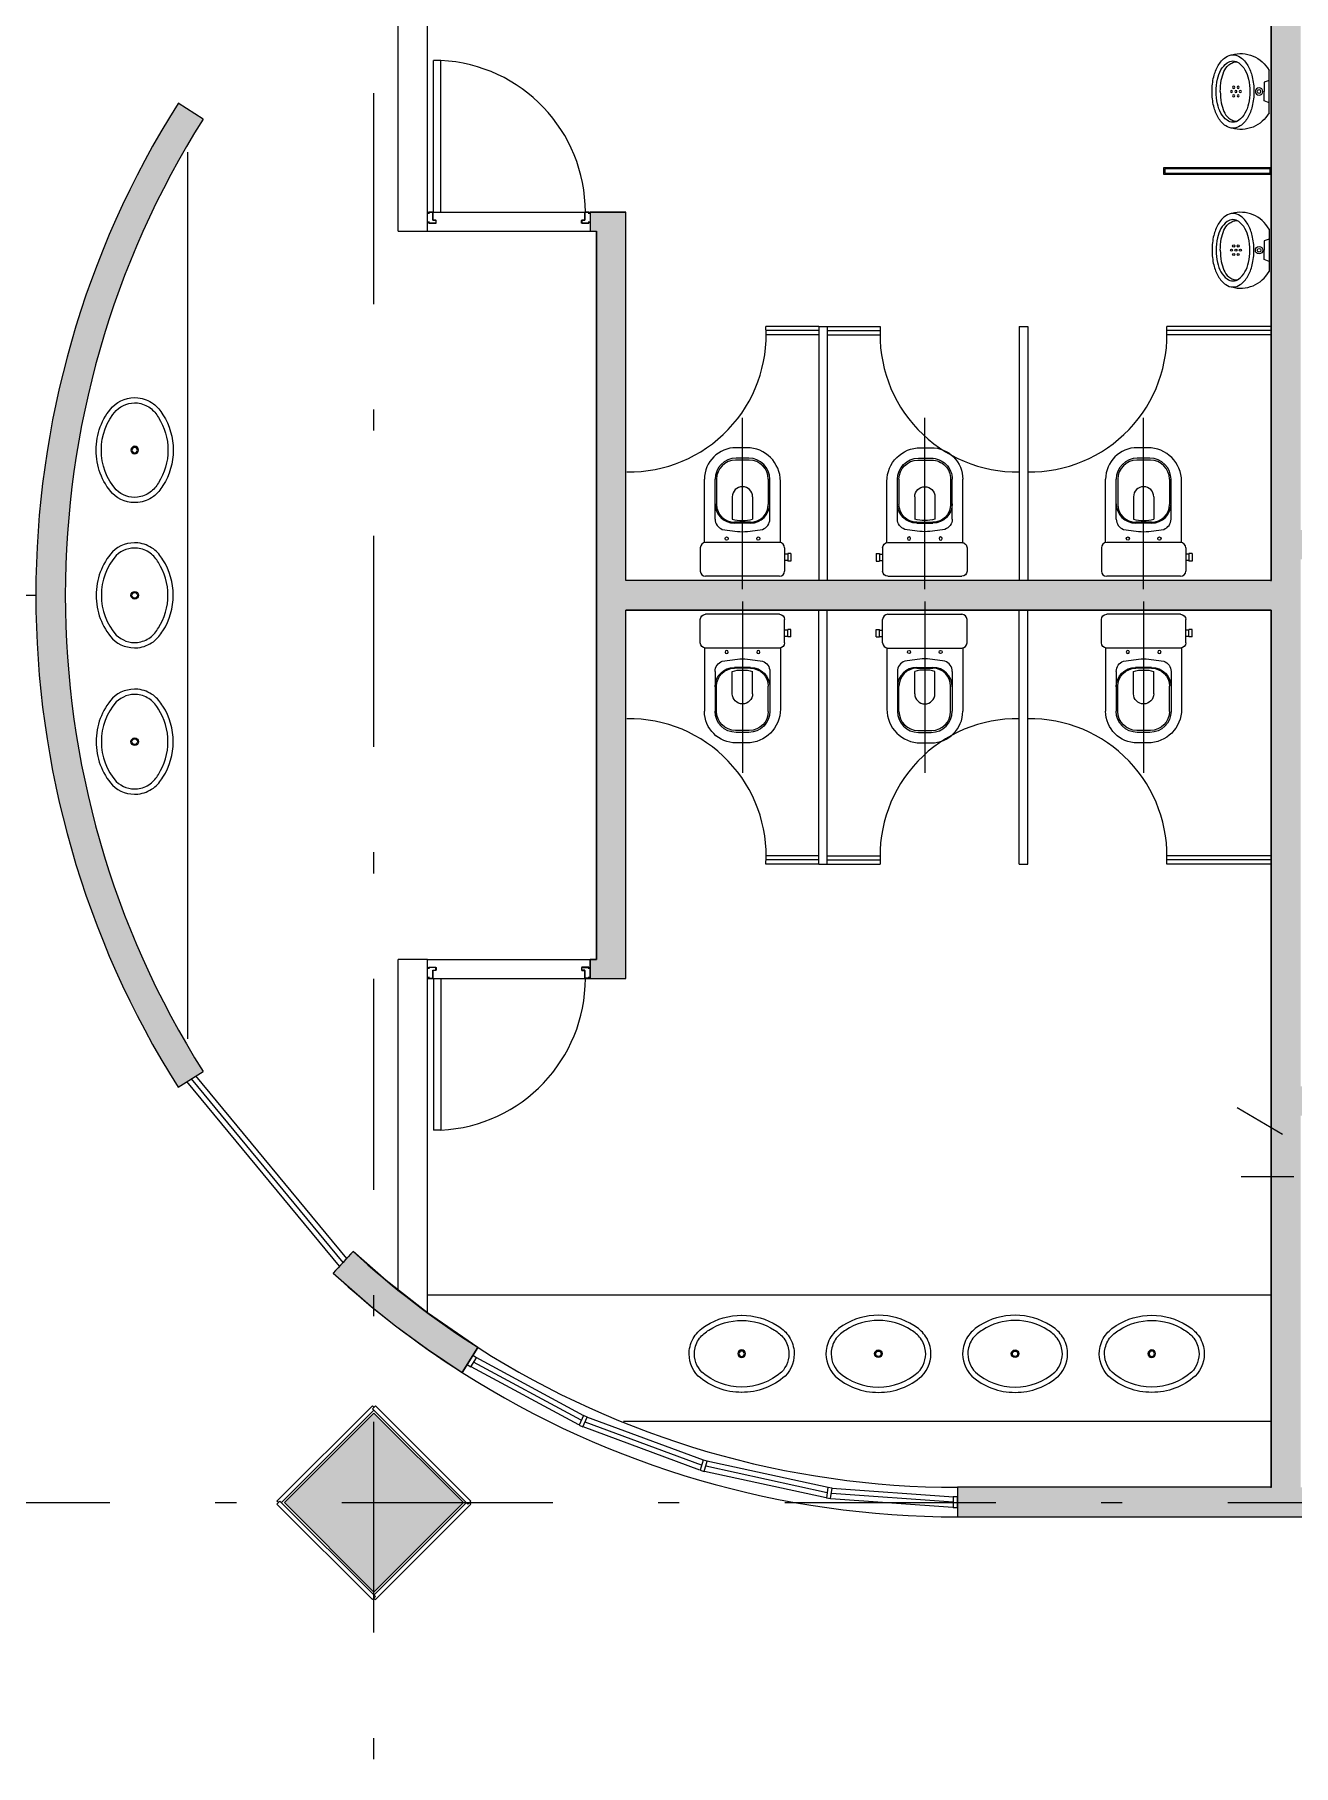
# Model space of a CAD drawing. Header units: millimetres. Extents: x 182 to 575, y -105 to 95.
# Drawn here: x 244.68 to 250.65, y -3.5 to 4.71 of the extents above; entities that cross this region are included whole.
import ezdxf

# ---------------------------------------------------------------- set-up
doc = ezdxf.new("R2010")
doc.units = ezdxf.units.MM
doc.header["$MEASUREMENT"] = 0
doc.linetypes.add('DASHDOT', pattern=[1, 0.5, -0.25, 0, -0.25])
doc.linetypes.add('DASHED2', pattern=[0.375, 0.25, -0.125])
for name, color, linetype in [('ALV_3', 3, 'Continuous'), ('base', 253, 'Continuous'), ('BR_EST', 2, 'Continuous'), ('CX', 1, 'Continuous'), ('EIXOS', 31, 'DASHDOT'), ('L_DECA', 7, 'Continuous'), ('SAN', 1, 'Continuous'), ('SANFINAL', 7, 'Continuous'), ('XR_BL2_AND_MON-REV15$0$MARMORE', 7, 'Continuous')]:
    doc.layers.add(name, color=color, linetype=linetype)

# ---------------------------------------------------------------- blocks, each defined once
blk = doc.blocks.new('XR_BL2_AND_MON-REV15$0$P50X50')
at = {"layer": 'base'}
blk.add_hatch(color=256, dxfattribs=at).paths.add_polyline_path([(0, -0.4243), (0.4243, 0), (0, 0.4243), (-0.4243, 0)])
at = {"layer": 'base', "linetype": 'ByBlock'}
blk.add_lwpolyline([(0, -0.4243), (0.4243, 0), (0, 0.4243), (-0.4243, 0)], close=True, dxfattribs=at)
blk = doc.blocks.new('XR_BL2_AND_MON-REV15$0$PILAR 60X60_45')
at = {"layer": 'base'}
blk.add_blockref('XR_BL2_AND_MON-REV15$0$P50X50', (0, 0), dxfattribs=at)
blk = doc.blocks.new('XR_BL2_AND_MON-REV15$0$P_M')
at = {"layer": 'XR_BL2_AND_MON-REV15$0$MARMORE'}
for p, q in [((-0.0071, 0.0354), (-0.4596, -0.4172)), ((0.0071, 0.0212), (-0.4455, -0.4313)), ((0.0071, 0.0212), (-0.0071, 0.0354)), ((0, 0.0283), (0.0071, 0.0354)), ((0.4384, -0.4243), (0, 0.0141)), ((-0.4525, -0.4243), (-0.4596, -0.4172)), ((-0.4525, -0.4243), (-0.4596, -0.4313)), ((-0.4596, -0.4313), (-0.0071, -0.8839)), ((-0.4525, -0.4243), (-0.4455, -0.4313)), ((-0.4384, -0.4243), (0, -0.8627)), ((-0.0071, -0.8697), (0.4455, -0.4172)), ((0.4455, -0.4172), (0.4596, -0.4313)), ((0.4525, -0.4243), (0.4596, -0.4172)), ((-0.0071, -0.8697), (0.0071, -0.8839)), ((0, -0.8768), (-0.0071, -0.8839))]:
    blk.add_line(p, q, dxfattribs=at)
for points in [[(0.4596, -0.4172), (0.0071, 0.0354)], [(0.0071, -0.8839), (0.4596, -0.4313)]]:
    blk.add_lwpolyline(points, dxfattribs=at)
blk = doc.blocks.new('Cuba01_pl')
at = {"layer": 'SAN'}
for radius in [0.018, 0.013]:
    blk.add_circle((0, 0), radius, dxfattribs=at)
at = {"layer": 'SANFINAL'}
for centre, radius, start, end in [((-0.0022, -0.1243), 0.3068, 89.5504, 122.73751), ((0.0022, -0.1243), 0.3068, 57.26249, 90.4496), ((-0.0906, -0.0037), 0.1589, 144.52318, 173.17666), ((-0.0706, -0.0303), 0.1909, 120.72503, 141.48411), ((-0.0706, -0.0303), 0.1659, 120.57547, 141.25329), ((-0.0022, -0.1243), 0.2818, 89.5504, 122.82801), ((0.0022, -0.1243), 0.2818, 57.17199, 90.4496), ((0.0706, -0.0303), 0.1659, 38.74671, 59.42453), ((0.0706, -0.0303), 0.1909, 38.51589, 59.27497), ((0.0906, -0.0037), 0.1589, 6.82334, 35.47682), ((-0.0974, 0.0005), 0.1517, 174.45244, 224.38195), ((-0.0974, 0.0005), 0.1267, 174.57802, 224.00207), ((-0.0906, -0.0037), 0.1339, 144.80474, 173.05731), ((0.0974, 0.0005), 0.1267, 315.99793, 5.42198), ((0.0906, -0.0037), 0.1339, 6.94269, 35.19526), ((0.0974, 0.0005), 0.1517, 315.61805, 5.54756), ((-0.0024, 0.1229), 0.3059, 228.32438, 270.48382), ((-0.0024, 0.1229), 0.2809, 228.50405, 270.48382), ((0.0024, 0.1229), 0.3059, 269.51618, 311.67562), ((0.0024, 0.1229), 0.2809, 269.51618, 311.49595)]:
    blk.add_arc(centre, radius, start, end, dxfattribs=at)
blk = doc.blocks.new('VOG13')
at = {"layer": 'L_DECA'}
for p, q in [((-20, -15), (-20, -4)), ((-17.5, -1.5), (17.5, -1.5)), ((20, -15), (20, -4)), ((-23, -8.75), (-21.5, -8.75)), ((-23, -12.25), (-23, -8.75)), ((-23, -12.25), (-21.5, -12.25)), ((-21.5, -12.25), (-21.5, -8.75)), ((-21.5, -9), (-20, -9)), ((-21.5, -12), (-20, -12)), ((-18, -17.45), (-18, -46.5)), ((-17.5, -17.5), (17.5, -17.5)), ((18, -17.45), (18, -47.5)), ((-2, -62.5), (3, -62.5))]:
    blk.add_line(p, q, dxfattribs=at)
at = {"layer": 'L_DECA', "color": 1}
for p, q in [((-13, -28.63), (-13, -35.9)), ((-4.8, -39.2), (-4.8, -28.61)), ((-3.8, -26.7), (3.8, -26.7)), ((-3.75, -27.1), (3.75, -27.1)), ((4.8, -39.2), (4.8, -28.61)), ((13, -28.63), (13, -35.9)), ((-13, -35.9), (-13, -47.5)), ((-12.25, -47.6), (-12.25, -35.6)), ((12.25, -47.6), (12.25, -35.6)), ((13, -35.9), (13, -47.5)), ((-3.25, -56.6), (3.25, -56.6)), ((-3, -57.5), (3, -57.5))]:
    blk.add_line(p, q, dxfattribs=at)
for centre in [(-7.5, -19.4), (7.5, -19.4)]:
    blk.add_circle(centre, 0.75, dxfattribs=at)
at = {"layer": 'L_DECA'}
for centre, radius, start, end in [((-17.5, -4), 2.5, 90, 180), ((17.5, -4), 2.5, 0, 90), ((-17.5, -15), 2.5, 180, 270), ((17.5, -15), 2.5, 270, 0), ((-2, -46.5), 16, 180, 270), ((3, -47.5), 15, 270, 0)]:
    blk.add_arc(centre, radius, start, end, dxfattribs=at)
at = {"layer": 'L_DECA', "color": 1}
for centre, radius, start, end in [((-7.81, -28.67), 5.19, 109.37837, 179.5279), ((5.57, -107.06), 84.64, 93.7724, 100.27879), ((-5.57, -107.06), 84.64, 79.72121, 86.2276), ((7.81, -28.67), 5.19, 0.4721, 70.62163), ((-3.8, -35.9), 9.2, 90, 180), ((-3.75, -35.6), 8.5, 90, 180), ((-0.88, -40.32), 12.35, 85.90745, 108.49787), ((0.88, -40.32), 12.35, 71.50213, 94.09255), ((3.75, -35.6), 8.5, 0, 90), ((3.8, -35.9), 9.2, 0, 90), ((0, -39.2), 4.8, 180, 0), ((-3, -47.5), 10, 180, 270), ((-3.25, -47.6), 9, 180, 270), ((3, -47.5), 10, 270, 0), ((3.25, -47.6), 9, 270, 0)]:
    blk.add_arc(centre, radius, start, end, dxfattribs=at)
blk = doc.blocks.new('MIC01')
at = {"layer": 'L_DECA'}
blk.add_line((-10.02, 0), (10.02, 0), dxfattribs=at)
at = {"layer": 'L_DECA', "color": 1}
for p, q in [((-5.3, 0), (-4.46, -2.23)), ((5.3, 0), (4.46, -2.23)), ((-4.46, -2.23), (0, -2.23)), ((4.46, -2.23), (0, -2.23))]:
    blk.add_line(p, q, dxfattribs=at)
for points in [[(0, -7.14, 0.058109), (-7, -7.96, 0.07175), (-12.32, -10.05, 0.106494), (-16.29, -13.62, 0.158235), (-17.42, -17.09, 0.158235)], [(17.42, -17.09, 0.158235), (16.29, -13.62, 0.106494), (12.32, -10.05, 0.07175), (7, -7.96, 0.058109), (0, -7.14, 0.058109)], [(0, -23.1, -0.04416), (-5.38, -22.61, -0.058504), (-9.44, -21.37, -0.100522), (-12.62, -19.12, -0.041446), (-13.74, -17.18, -0.101301), (-14.11, -15.34, -0.003595), (-14.1, -15.13)], [(0, -23.1, 0.04416), (5.38, -22.61, 0.058504), (9.44, -21.37, 0.100522), (12.62, -19.12, 0.041446), (13.74, -17.18, 0.101301), (14.11, -15.34, 0.003595), (14.1, -15.13)]]:
    blk.add_lwpolyline(points, format="xyb", dxfattribs=at)
blk.add_lwpolyline([(0, -9.04, 0.056411), (-5.85, -9.7, 0.070161), (-10.28, -11.4, 0.106104), (-13.61, -14.3, 0.161988), (-14.53, -17.09, 0.161988), (-13.61, -19.87, 0.106104), (-10.28, -22.77, 0.070161), (-5.85, -24.47, 0.056411), (0, -25.13, 0.056411), (5.85, -24.47, 0.070161), (10.28, -22.77, 0.106104), (13.61, -19.87, 0.161988), (14.53, -17.09, 0.161988), (13.61, -14.3, 0.106104), (10.28, -11.4, 0.070161), (5.85, -9.7, 0.056411)], format="xyb", close=True, dxfattribs=at)
at = {"layer": 'L_DECA'}
blk.add_lwpolyline([(-17.42, -17.09, 0.158235), (-16.29, -20.55, 0.106494), (-12.32, -24.12, 0.07175), (-7, -26.21, 0.058109), (0, -27.03, 0.058109), (7, -26.21, 0.07175), (12.32, -24.12, 0.106494), (16.29, -20.55, 0.158235), (17.42, -17.09, 0.158235)], format="xyb", dxfattribs=at)
at = {"layer": 'L_DECA', "color": 1}
for centre, radius in [((0, -4.71), 1.76), ((0, -4.71), 0.844), ((-2.01, -14.63), 0.51), ((-2.01, -16.74), 0.51), ((0, -13.57), 0.51), ((0, -15.69), 0.51), ((2.01, -14.63), 0.51), ((2.01, -16.74), 0.51), ((0, -17.8), 0.51)]:
    blk.add_circle(centre, radius, dxfattribs=at)
at = {"layer": 'L_DECA'}
for centre, start, end in [((-2.62, -13.48), 118.79794, 195.90693), ((2.62, -13.48), 344.09307, 61.20206)]:
    blk.add_arc(centre, 15.38, start, end, dxfattribs=at)

msp = doc.modelspace()

# ---------------------------------------------------------------- hatches: boundary and pattern name
at = {"layer": 'base'}
for points in [[(247.4858, 2.1191), (247.4858, 3.866), (247.3158, 3.866), (247.3158, 3.776), (247.3458, 3.776), (247.3458, 0.3223), (247.3158, 0.3223), (247.3158, 0.2323), (247.4858, 0.2323), (247.4858, 1.9791), (250.5455, 1.9791), (250.5455, -2.1809), (249.0579, -2.1809), (249.0579, -2.3209), (250.7355, -2.3209), (250.7355, -2.1809), (250.6855, -2.1809), (250.6855, -0.4191), (252.4458, -0.4191), (252.4458, -1.9216), (252.5408, -1.8266), (252.6358, -1.9216), (252.6358, 2.3591), (251.5355, 2.3591), (251.5355, 2.2191), (252.4458, 2.2191), (252.4458, -0.2791), (250.6855, -0.2791), (250.6855, 2.2191), (250.7355, 2.2191), (250.7355, 2.3591), (250.6855, 2.3591), (250.6855, 6.2791), (252.1866, 6.2791), (252.1166, 6.3491), (252.1866, 6.4191), (249.0579, 6.4191), (249.0579, 6.2791), (250.5455, 6.2791), (250.5455, 2.1191)], [(245.3626, -0.2837), (245.481, -0.209, -0.289245), (245.481, 4.3072), (245.3627, 4.382, 0.289245)], [(246.7095, -1.6363), (246.7846, -1.5182), (246.5453, -1.3538), (246.3487, -1.1995), (246.1927, -1.0627), (246.0979, -1.1658), (246.2742, -1.3195), (246.3933, -1.4145), (246.5454, -1.5264)]]:
    msp.add_hatch(color=256, dxfattribs=at).paths.add_polyline_path(points)

# ---------------------------------------------------------------- linework, layer by layer
at = {"color": 0}
msp.add_line((246.6087, 4.5851, 195.166), (246.5737, 4.5851, 195.166), dxfattribs=at)
at = {"layer": 'ALV_3'}
msp.add_line((246.7846, -1.5182, 195.166), (246.7095, -1.6363, 195.2726), dxfattribs=at)
at = {"layer": 'base'}
for p, q in [((250.5455, 2.1166, 195.166), (250.5455, 6.2766, 195.166)), ((246.5458, 3.776, 195.166), (246.5458, 5.4524, 195.166)), ((246.4058, 3.776, 195.166), (246.4058, 5.3445, 195.166)), ((246.5737, 3.866, 195.166), (246.5737, 4.5851, 195.166)), ((246.6087, 3.866, 195.166), (246.6087, 4.5851, 195.166)), ((245.481, 4.3072, 195.166), (245.3627, 4.382, 195.166)), ((245.4078, 4.1512), (245.4078, -0.0547)), ((246.5458, 3.866, 195.166), (247.3158, 3.866, 195.1659)), ((246.5737, 3.866, 195.166), (246.6087, 3.866, 195.166)), ((247.3158, 3.866, 195.166), (247.4858, 3.866, 195.166)), ((247.3158, 3.866, 195.166), (247.3158, 3.776, 195.166)), ((247.4858, 2.1191, 195.166), (247.4858, 3.866, 195.1659)), ((246.4058, 3.776, 195.166), (246.5458, 3.776, 195.166)), ((246.5458, 3.776, 195.166), (247.3158, 3.776, 195.1659)), ((247.3158, 3.776, 195.166), (247.3458, 3.776, 195.166)), ((247.3458, 0.3223, 195.166), (247.3458, 3.776, 195.1659)), ((248.4008, 3.3241, 23.7364), (248.1496, 3.3241, 17.1105)), ((248.4008, 3.3041, 23.7364), (248.1505, 3.3041, 17.1348)), ((248.4008, 3.2841, 23.7364), (248.1508, 3.2841, 17.143)), ((248.4008, 3.3241, 23.7364), (248.4008, 2.1241, 23.7364)), ((248.4008, 3.3241, 23.7364), (248.4408, 3.3241, 23.7364)), ((248.4408, 3.3241, 23.7364), (248.6921, 3.3241, 17.1105)), ((248.4408, 3.3241, 23.7364), (248.4408, 2.1241, 23.7364)), ((248.4408, 3.3041, 23.7364), (248.6911, 3.3041, 17.1348)), ((248.4408, 3.2841, 23.7364), (248.6908, 3.2841, 17.143)), ((249.3508, 3.3241, 23.7364), (249.3508, 2.1241, 23.7364)), ((249.3508, 3.3241, 23.7364), (249.3908, 3.3241, 23.7364)), ((249.3908, 3.3241, 23.7364), (249.3908, 2.1241, 23.7364)), ((250.5405, 3.3241, -67.5366), (250.05, 3.3241, -80.4725)), ((250.5405, 3.3041, -67.5366), (250.0509, 3.3041, -80.4481)), ((250.5405, 3.2841, -67.5366), (250.0512, 3.2841, -80.44)), ((250.5455, 2.1191, 195.166), (247.4858, 2.1191, 195.166)), ((242.6566, 2.0491, 172.2889), (244.6879, 2.0491, 195.166)), ((250.5455, 1.9791, 195.166), (247.4858, 1.9791, 195.166)), ((247.4858, 0.2323, 195.166), (247.4858, 1.9791, 195.166)), ((248.4008, 0.7741, 23.7364), (248.4008, 1.9741, 23.7364)), ((248.4408, 0.7741, 23.7364), (248.4408, 1.9741, 23.7364)), ((249.3508, 0.7741, 23.7364), (249.3508, 1.9741, 23.7364)), ((249.3908, 0.7741, 23.7364), (249.3908, 1.9741, 23.7364)), ((250.5455, -2.1834, 195.166), (250.5455, 1.9766, 195.166)), ((248.4008, 0.7741, 23.7364), (248.1496, 0.7741, 17.1105)), ((248.4008, 0.7941, 23.7364), (248.1505, 0.7941, 17.1348)), ((248.4008, 0.8141, 23.7364), (248.1508, 0.8141, 17.143)), ((248.4008, 0.7741, 23.7364), (248.4408, 0.7741, 23.7364)), ((248.4408, 0.8141, 23.7364), (248.6908, 0.8141, 17.143)), ((248.4408, 0.7941, 23.7364), (248.6911, 0.7941, 17.1348)), ((248.4408, 0.7741, 23.7364), (248.6921, 0.7741, 17.1105)), ((249.3508, 0.7741, 23.7364), (249.3908, 0.7741, 23.7364)), ((250.5405, 0.7741, -67.5366), (250.05, 0.7741, -80.4725)), ((250.5405, 0.7941, -67.5366), (250.0509, 0.7941, -80.4481)), ((250.5405, 0.8141, -67.5366), (250.0512, 0.8141, -80.44)), ((246.5458, 0.3223, 195.166), (246.4058, 0.3223, 195.166)), ((246.4058, -1.2462, -230.0812), (246.4058, 0.3223, 195.166)), ((246.5458, -1.3542, -230.0812), (246.5458, 0.3223, 195.166)), ((246.5458, 0.3223, 195.166), (247.3158, 0.3223, 195.1659)), ((247.3158, 0.2323, 195.166), (247.3158, 0.3223, 195.166)), ((247.3158, 0.3223, 195.166), (247.3458, 0.3223, 195.166)), ((246.5458, 0.2323, 195.166), (247.3158, 0.2323, 195.1659)), ((246.5737, 0.2323, 195.166), (246.5737, -0.4869, 195.166)), ((246.5737, 0.2323, 195.166), (246.6087, 0.2323, 195.166)), ((246.6087, 0.2323, 195.166), (246.6087, -0.4869, 195.166)), ((247.3158, 0.2323, 195.166), (247.4858, 0.2323, 195.166)), ((245.3626, -0.2837, 195.166), (245.481, -0.209, 195.166)), ((246.1452, -1.1142, 195.166), (245.4259, -0.2438, 195.166)), ((246.1623, -1.0956, 195.166), (245.4472, -0.2303, 195.166)), ((246.1282, -1.1327, 195.166), (245.4046, -0.2572, 195.166)), ((246.6087, -0.4869, 195.166), (246.5737, -0.4869, 195.166)), ((246.5458, -1.2677, 197.502), (250.5405, -1.2677, 197.502)), ((246.5905, -1.2677, 197.502), (249.3508, -1.2677, 197.502)), ((247.2622, -1.8852, 195.2193), (246.7522, -1.6098, 195.2193)), ((247.274, -1.8632, 195.2193), (246.764, -1.5878, 195.2193)), ((247.2859, -1.8412, 195.2193), (246.7759, -1.5658, 195.2193)), ((247.8451, -2.0759, 195.2193), (247.2923, -1.8713, 195.2193)), ((247.8538, -2.0524, 195.2193), (247.301, -1.8479, 195.2193)), ((247.474, -1.8677, 197.502), (249.3508, -1.8677, 197.502)), ((247.8364, -2.0993, 195.2193), (247.2837, -1.8947, 195.2193)), ((248.4349, -2.231, 195.201), (247.859, -2.1057, 195.2193)), ((248.4402, -2.2066, 195.201), (247.8643, -2.0813, 195.2193)), ((248.4455, -2.1822, 195.201), (247.8697, -2.0569, 195.2193)), ((248.46, -2.2093, 195.201), (249.0379, -2.2502, 191.9406)), ((248.4618, -2.1844, 195.201), (249.0397, -2.2253, 191.9406)), ((250.5455, -2.1809, 195.166), (249.0579, -2.1809, 195.166)), ((249.0579, -2.1809, 292.7495), (249.0579, -2.3209, 292.7495)), ((248.4582, -2.2343, 195.201), (249.0361, -2.2751, 191.9406)), ((249.0579, -2.3209, 195.166), (250.7355, -2.3209, 195.166))]:
    msp.add_line(p, q, dxfattribs=at)
at = {"layer": 'base', "color": 0}
msp.add_line((247.474, -1.8677, 197.502), (250.5405, -1.8677, 197.502), dxfattribs=at)
at = {"layer": 'base', "elevation": 195.166}
msp.add_lwpolyline([(252.1866, 6.4191), (249.0579, 6.4191), (249.0579, 6.2791), (250.5455, 6.2791), (250.5455, 2.1191), (247.4858, 2.1191), (247.4858, 3.866), (247.3158, 3.866), (247.3158, 3.776), (247.3458, 3.776), (247.3458, 0.3223), (247.3158, 0.3223), (247.3158, 0.2323), (247.4858, 0.2323), (247.4858, 1.9791), (250.5455, 1.9791), (250.5455, -2.1809), (249.0579, -2.1809), (249.0579, -2.3209), (250.7355, -2.3209)], dxfattribs=at)
at = {"layer": 'base'}
for points, elevation in [([(250.0355, 4.0466), (250.5455, 4.0466), (250.5455, 4.0766), (250.0355, 4.0766)], 195.166), ([(250.0405, 4.0516), (250.5405, 4.0516), (250.5405, 4.0716), (250.0405, 4.0716)], 195.166), ([(246.7095, -1.6363), (246.7846, -1.5182), (246.5453, -1.3538), (246.3487, -1.1995), (246.1927, -1.0627), (246.0979, -1.1658), (246.2742, -1.3195), (246.3933, -1.4145), (246.5454, -1.5264)], 195.2726), ([(247.3024, -1.8484), (247.2841, -1.8404), (247.264, -1.8861), (247.2823, -1.8942)], 195.2193), ([(247.8711, -2.0572), (247.8518, -2.0518), (247.8383, -2.0999), (247.8576, -2.1054)], 195.2193), ([(248.4634, -2.1846), (248.4436, -2.1818), (248.4368, -2.2314), (248.4566, -2.2341)], 195.201), ([(249.0579, -2.2259), (249.0379, -2.2259), (249.0379, -2.2759), (249.0579, -2.2759)], 0.0006), ([(249.0579, -2.2259), (249.0379, -2.2259), (249.0379, -2.2759), (249.0579, -2.2759)], 0.0006)]:
    msp.add_lwpolyline(points, close=True, dxfattribs=dict(at, elevation=elevation))
at = {"layer": 'base', "elevation": 195.166}
for points in [[(246.5842, 3.813, 0.414214), (246.5858, 3.8146), (246.5858, 3.8264, 0.414214), (246.5842, 3.828), (246.5716, 3.828, -0.414214), (246.5708, 3.8288), (246.5708, 3.8644, 0.414214), (246.5692, 3.866), (246.5524, 3.866, 0.414214), (246.5508, 3.8644), (246.5508, 3.858), (246.5516, 3.858), (246.5516, 3.8644, -0.414214), (246.5524, 3.8652), (246.5692, 3.8652, -0.414214), (246.57, 3.8644), (246.57, 3.8288, 0.414214), (246.5716, 3.8272), (246.5842, 3.8272, -0.414214), (246.585, 3.8264), (246.585, 3.8146, -0.414214), (246.5842, 3.8138), (246.5524, 3.8138, -0.414214), (246.5516, 3.8146), (246.5516, 3.821), (246.5508, 3.821), (246.5508, 3.8146, 0.414214), (246.5524, 3.813)], [(246.5842, 0.2853, -0.414214), (246.5858, 0.2837), (246.5858, 0.2719, -0.414214), (246.5842, 0.2703), (246.5716, 0.2703, 0.414214), (246.5708, 0.2695), (246.5708, 0.2339, -0.414214), (246.5692, 0.2323), (246.5524, 0.2323, -0.414214), (246.5508, 0.2339), (246.5508, 0.2403), (246.5516, 0.2403), (246.5516, 0.2339, 0.414214), (246.5524, 0.2331), (246.5692, 0.2331, 0.414214), (246.57, 0.2339), (246.57, 0.2695, -0.414214), (246.5716, 0.2711), (246.5842, 0.2711, 0.414214), (246.585, 0.2719), (246.585, 0.2837, 0.414214), (246.5842, 0.2845), (246.5524, 0.2845, 0.414214), (246.5516, 0.2837), (246.5516, 0.2773), (246.5508, 0.2773), (246.5508, 0.2837, -0.414214), (246.5524, 0.2853)]]:
    msp.add_lwpolyline(points, format="xyb", close=True, dxfattribs=at)
at = {"layer": 'base'}
for points in [[(247.2774, 3.813, -0.414214), (247.2758, 3.8146), (247.2758, 3.8264, -0.414214), (247.2774, 3.828), (247.29, 3.828, 0.414214), (247.2908, 3.8288), (247.2908, 3.8644, -0.414214), (247.2924, 3.866), (247.3092, 3.866, -0.414214), (247.3108, 3.8644), (247.3108, 3.858), (247.31, 3.858), (247.31, 3.8644, 0.414214), (247.3092, 3.8652), (247.2924, 3.8652, 0.414214), (247.2916, 3.8644), (247.2916, 3.8288, -0.414214), (247.29, 3.8272), (247.2774, 3.8272, 0.414214), (247.2766, 3.8264), (247.2766, 3.8146, 0.414214), (247.2774, 3.8138), (247.3092, 3.8138, 0.414214), (247.31, 3.8146), (247.31, 3.821), (247.3108, 3.821), (247.3108, 3.8146, -0.414214), (247.3092, 3.813)], [(247.2774, 0.2853, 0.414214), (247.2758, 0.2837), (247.2758, 0.2719, 0.414214), (247.2774, 0.2703), (247.29, 0.2703, -0.414214), (247.2908, 0.2695), (247.2908, 0.2339, 0.414214), (247.2924, 0.2323), (247.3092, 0.2323, 0.414214), (247.3108, 0.2339), (247.3108, 0.2403), (247.31, 0.2403), (247.31, 0.2339, -0.414214), (247.3092, 0.2331), (247.2924, 0.2331, -0.414214), (247.2916, 0.2339), (247.2916, 0.2695, 0.414214), (247.29, 0.2711), (247.2774, 0.2711, -0.414214), (247.2766, 0.2719), (247.2766, 0.2837, -0.414214), (247.2774, 0.2845), (247.3092, 0.2845, -0.414214), (247.31, 0.2837), (247.31, 0.2773), (247.3108, 0.2773), (247.3108, 0.2837, 0.414214), (247.3092, 0.2853)]]:
    msp.add_lwpolyline(points, format="xyb", close=True, dxfattribs=at)
at = {"layer": 'base', "ltscale": 0.2, "elevation": 84.8405}
for points in [[(248.0384, 2.0782), (248.0384, 2.4051), (248.0384, 2.8902)], [(248.9032, 2.0782), (248.9032, 2.4051), (248.9032, 2.8902)], [(249.9406, 2.0782), (249.9406, 2.4051), (249.9406, 2.8902)], [(248.0384, 2.02), (248.0384, 1.6932), (248.0384, 1.208)], [(248.9032, 2.02), (248.9032, 1.6932), (248.9032, 1.208)], [(249.9406, 2.02), (249.9406, 1.6932), (249.9406, 1.208)]]:
    msp.add_lwpolyline(points, dxfattribs=at)
at = {"layer": 'base'}
for centre, radius, start, end in [((246.5737, 3.866, 195.166), 0.72, 0, 87.21369), ((249.0579, 2.0491, 195.166), 4.37, 147.73536, 212.26442), ((249.0579, 2.0491, 195.166), 4.23, 147.73536, 212.26442), ((247.5008, 3.2841), 0.65, 269.11849, 3.52812), ((249.3408, 3.2841), 0.65, 176.47188, 270.88151), ((249.4012, 3.2841, -97.583), 0.65, 269.11849, 3.52812), ((247.5008, 0.8141), 0.65, 356.47188, 90.88151), ((249.3408, 0.8141), 0.65, 89.11849, 183.52812), ((249.4012, 0.8141, -97.583), 0.65, 356.47188, 90.88151), ((246.5737, 0.2323, 195.166), 0.72, 272.78631, 0), ((261.6863, -15.4229, 195.166), 21.125, 137.17428, 137.554), ((249.0561, 2.0471, 195.1659), 4.2273, 227.36221, 237.4978), ((249.0648, 2.0573, 195.2726), 4.3807, 227.37033, 237.4759), ((249.058, 2.0497, 195.166), 4.2306, 237.49649, 269.99898), ((249.0553, 2.0405, 195.2726), 4.3614, 237.46205, 270.03449)]:
    msp.add_arc(centre, radius, start, end, dxfattribs=at)
at = {"layer": 'BR_EST', "linetype": 'DASHED2'}
for p, q in [((250.3836, -0.3791, 1176.0159), (251.2838, -0.9075, 1176.0159)), ((251.0274, -0.7088, -736.1673), (250.3462, -0.7088, -736.1673))]:
    msp.add_line(p, q, dxfattribs=at)
at = {"layer": 'CX', "color": 1, "elevation": 195.2193}
msp.add_lwpolyline([(246.7772, -1.5666), (246.7603, -1.556), (246.7338, -1.5985), (246.7508, -1.609)], close=True, dxfattribs=at)
msp.add_lwpolyline([(246.7772, -1.5666), (246.7603, -1.556), (246.7338, -1.5985), (246.7508, -1.609)], close=True, dxfattribs=at)
at = {"layer": 'EIXOS', "linetype": 'DASHDOT', "ltscale": 2}
for p, q in [((246.2908, -4.9696), (246.2908, 11.8133)), ((241.9392, -2.2534), (288.455, -2.2534))]:
    msp.add_line(p, q, dxfattribs=at)

# ---------------------------------------------------------------- block references
at = {"layer": 'base', "rotation": 270}
for p, xscale, yscale, zscale in [((250.5351, 4.4379, 57.3467), -0.01000000000021828, 0.009999999999763531, 0.009999999999990905), ((250.5351, 3.6854, 57.3467), 0.01000000000021828, 0.01000000000021828, 0.01000000000021828)]:
    msp.add_blockref('MIC01', p, dxfattribs=dict(at, xscale=xscale, yscale=yscale, zscale=zscale))
at = {"layer": 'base', "xscale": -1, "rotation": 270}
msp.add_blockref('Cuba01_pl', (245.157, 2.7375, 195.166), dxfattribs=at)
at = {"layer": 'base', "extrusion": (0, 0, -1), "yscale": 0.01000000000021828, "rotation": 180}
for p, xscale, zscale in [((-248.0384, 2.1241, -84.8405), -0.01000000000021828, -0.01000000000021828), ((-248.9032, 2.1241, -84.8405), 0.01000000000021828, -0.009999999999990905), ((-249.9406, 2.1241, -84.8405), -0.01000000000021828, -0.01000000000021828)]:
    msp.add_blockref('VOG13', p, dxfattribs=dict(at, xscale=xscale, zscale=zscale))
at = {"layer": 'base'}
for name, p, rotation in [('Cuba01_pl', (245.157, 2.0491, 195.166), 270), ('Cuba01_pl', (245.157, 1.3549, 195.166), 270), ('XR_BL2_AND_MON-REV15$0$P_M', (245.8666, -2.2534), 89.99999999999999), ('XR_BL2_AND_MON-REV15$0$PILAR 60X60_45', (246.2908, -2.2534), 89.99999999999999)]:
    msp.add_blockref(name, p, dxfattribs=dict(at, rotation=rotation))
at = {"layer": 'base', "extrusion": (0, 0, -1), "yscale": 0.01000000000021828}
for p, xscale, zscale in [((-248.0384, 1.9741, -84.8405), 0.01000000000021828, -0.009999999999990905), ((-248.9032, 1.9741, -84.8405), -0.01000000000021828, -0.01000000000021828), ((-249.9406, 1.9741, -84.8405), 0.01000000000021828, -0.009999999999990905)]:
    msp.add_blockref('VOG13', p, dxfattribs=dict(at, xscale=xscale, zscale=zscale))
at = {"layer": 'base', "xscale": -1}
for p in [(248.0348, -1.5475, 197.502), (249.9792, -1.5475, 197.502)]:
    msp.add_blockref('Cuba01_pl', p, dxfattribs=at)
at = {"layer": 'base'}
for p in [(248.6832, -1.5475, 197.502), (249.3312, -1.5475, 197.502)]:
    msp.add_blockref('Cuba01_pl', p, dxfattribs=at)

doc.saveas('drawing.dxf')
